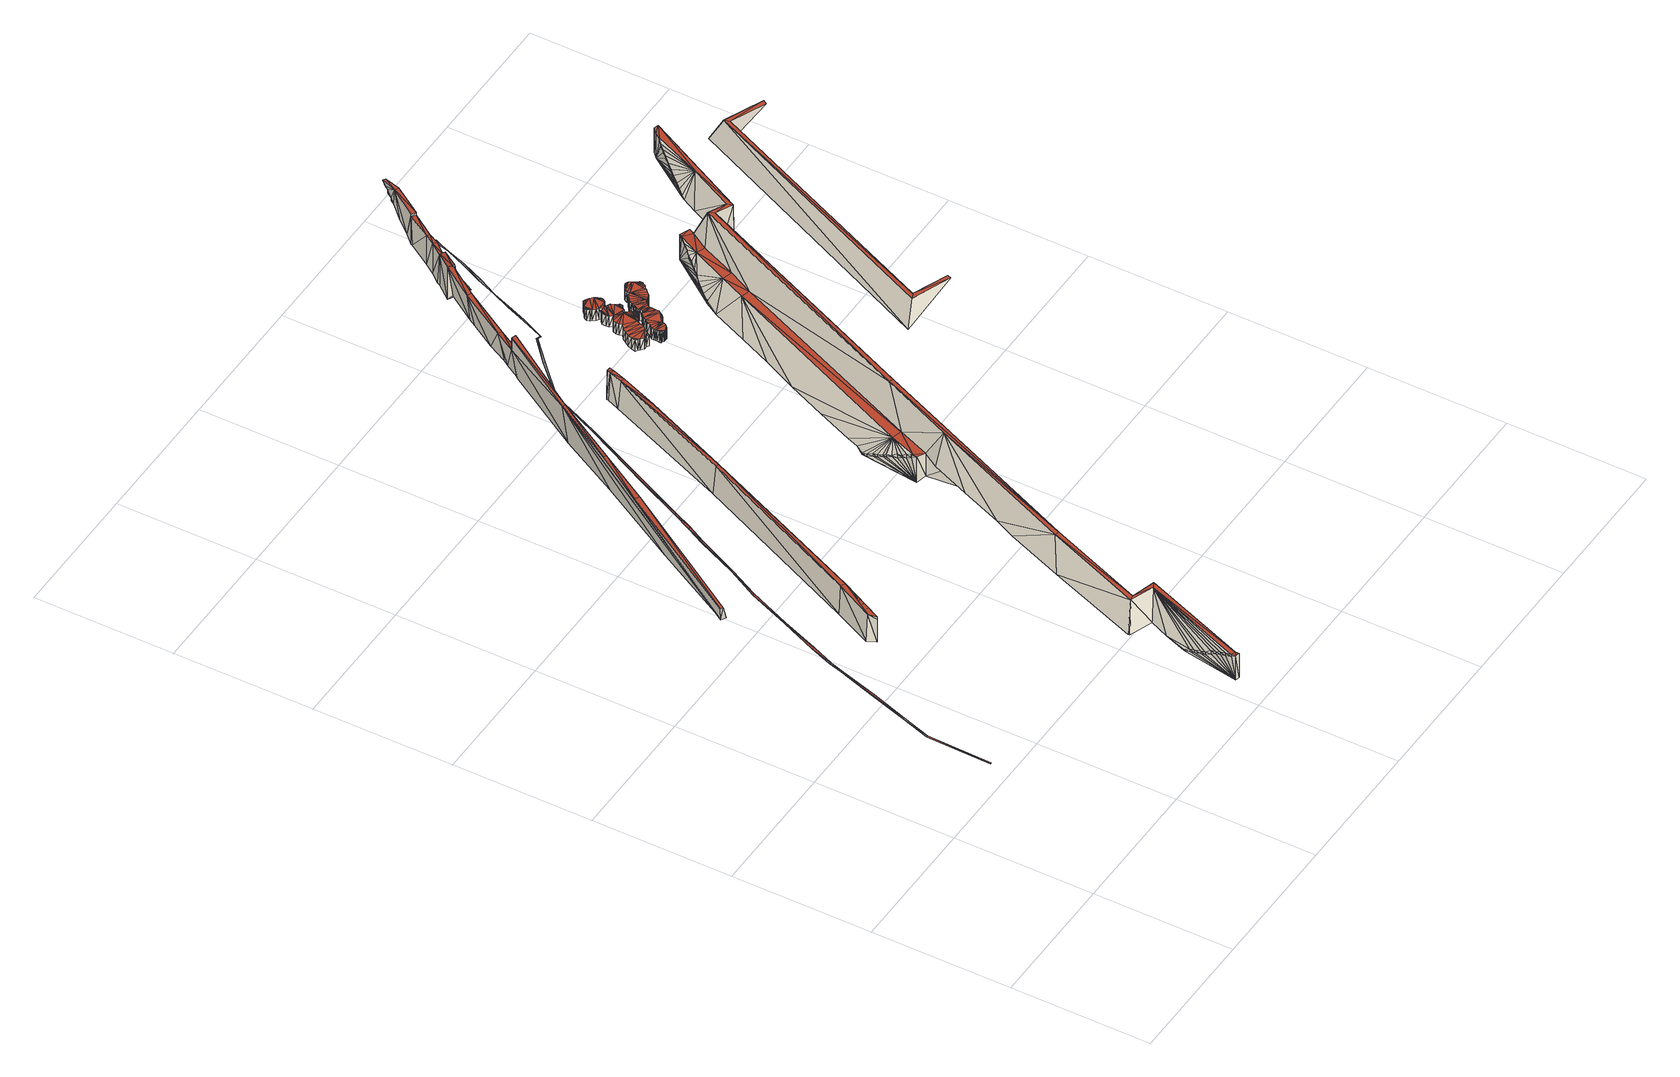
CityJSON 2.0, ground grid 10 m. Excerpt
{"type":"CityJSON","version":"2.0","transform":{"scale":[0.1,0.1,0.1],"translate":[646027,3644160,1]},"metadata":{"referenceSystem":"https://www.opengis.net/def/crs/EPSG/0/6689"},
"CityObjects":{
"otherconstruction1":{"type":"OtherConstruction","attributes":{"class":"08","function":"0801"},"geometry":[{"type":"MultiSurface","lod":"3","boundaries":[[[0,1,2]],[[1,0,3]],[[0,2,4]],[[0,4,5]],[[5,4,6]],[[5,6,7]],[[7,6,8]],[[7,8,9]],[[9,8,10]],[[9,10,11]],[[11,10,12]],[[11,12,13]],[[13,12,14]],[[13,14,15]],[[16,17,18]],[[17,16,19]],[[18,17,20]],[[20,17,21]],[[20,21,22]],[[20,22,23]],[[23,22,24]],[[23,24,25]],[[25,24,26]],[[25,26,27]],[[27,26,28]],[[27,28,29]],[[29,28,15]],[[29,15,14]],[[16,30,19]],[[30,31,19]],[[32,33,34]],[[34,35,32]],[[36,37,38]],[[37,39,38]],[[37,40,39]],[[41,39,40]],[[32,42,33]],[[35,43,44]],[[43,45,44]],[[43,46,45]],[[42,41,33]],[[47,36,48]],[[48,49,47]],[[49,50,47]],[[51,52,1]],[[1,3,51]],[[51,49,52]],[[51,50,49]],[[53,4,0]],[[6,4,53]],[[7,6,53]],[[54,6,7]],[[9,54,7]],[[10,54,9]],[[55,10,9]],[[12,10,55]],[[13,12,55]],[[56,12,13]],[[15,56,13]],[[29,56,15]],[[57,29,28]],[[26,57,28]],[[25,57,26]],[[58,20,22]],[[18,20,58]],[[17,18,58]],[[31,16,19]],[[31,30,16]],[[21,17,58]],[[22,21,58]],[[11,13,55]],[[55,9,11]],[[5,7,53]],[[53,0,5]],[[8,6,54]],[[8,54,10]],[[14,12,56]],[[14,56,29]],[[27,29,57]],[[27,57,25]]],"semantics":{"surfaces":[{"type":"GroundSurface"},{"type":"RoofSurface"},{"type":"WallSurface"}],"values":[0,0,0,0,0,0,0,0,0,0,0,0,0,0,0,0,0,0,0,0,0,0,0,0,0,0,0,0,0,0,0,0,0,0,0,0,0,0,0,0,0,0,0,0,0,0,0,0,1,1,1,1,1,1,1,1,1,1,1,1,1,1,1,1,1,1,1,1,2,2,2,2,2,2,2,2,2,2,2,2]}}]},
"otherconstruction2":{"type":"OtherConstruction","attributes":{"class":"08","function":"0801"},"geometry":[{"type":"MultiSurface","lod":"3","boundaries":[[[59,60,61]],[[62,60,59]],[[63,61,60]],[[63,64,61]],[[63,65,64]],[[66,65,63]],[[67,66,63]],[[68,67,63]],[[69,68,63]],[[70,69,63]],[[70,71,69]],[[72,71,70]],[[73,71,72]],[[72,74,73]],[[72,75,74]],[[75,72,76]],[[77,76,72]],[[78,79,80]],[[80,79,81]],[[80,81,82]],[[83,78,84]],[[83,84,85]],[[83,85,86]],[[86,85,87]],[[86,87,88]],[[82,81,89]],[[79,78,90]],[[90,78,83]],[[59,91,87]],[[59,87,62]],[[91,88,87]],[[72,80,77]],[[82,77,80]],[[78,80,70]],[[72,70,80]],[[84,78,63]],[[70,63,78]],[[63,60,84]],[[85,84,60]],[[60,62,85]],[[87,85,62]],[[59,92,93]],[[92,59,61]],[[59,94,95]],[[94,59,96]],[[59,93,97]],[[93,92,98]],[[96,59,97]],[[96,97,99]],[[94,96,100]],[[59,101,91]],[[101,59,102]],[[59,95,103]],[[59,103,102]],[[102,103,104]],[[91,101,105]],[[101,102,106]],[[103,95,107]],[[95,94,108]],[[97,93,109]],[[86,98,61]],[[109,98,86]],[[99,109,86]],[[100,99,86]],[[108,100,86]],[[107,108,86]],[[104,107,86]],[[106,104,86]],[[105,106,86]],[[88,105,86]],[[83,68,69]],[[83,67,68]],[[83,66,67]],[[83,86,66]],[[86,65,66]],[[86,64,65]],[[86,61,64]],[[90,73,110]],[[111,90,110]],[[112,90,111]],[[113,90,112]],[[114,90,113]],[[115,90,114]],[[116,90,115]],[[79,90,116]],[[79,116,117]],[[118,79,117]],[[119,79,118]],[[81,79,119]],[[90,69,71]],[[71,73,90]],[[90,83,69]],[[91,105,88]],[[101,106,105]],[[102,104,106]],[[103,107,104]],[[95,108,107]],[[94,100,108]],[[96,99,100]],[[97,109,99]],[[93,98,109]],[[92,61,98]],[[120,111,110]],[[121,112,111]],[[122,113,112]],[[123,114,113]],[[124,115,114]],[[125,116,115]],[[126,117,116]],[[127,118,117]],[[128,119,118]],[[129,81,119]],[[74,110,73]],[[89,129,76]],[[129,89,81]],[[76,129,128]],[[76,128,75]],[[128,129,119]],[[75,128,127]],[[75,120,74]],[[120,75,121]],[[75,127,126]],[[127,128,118]],[[75,123,122]],[[123,75,124]],[[126,127,117]],[[75,126,125]],[[124,75,125]],[[125,126,116]],[[124,125,115]],[[123,124,114]],[[75,122,121]],[[122,123,113]],[[121,122,112]],[[120,121,111]],[[74,120,110]],[[76,82,89]],[[76,77,82]]],"semantics":{"surfaces":[{"type":"GroundSurface"},{"type":"RoofSurface"},{"type":"WallSurface"}],"values":[0,0,0,0,0,0,0,0,0,0,0,0,0,0,0,0,0,1,1,1,1,1,1,1,1,1,1,1,2,2,2,2,2,2,2,2,2,2,2,2,2,2,2,2,2,2,2,2,2,2,2,2,2,2,2,2,2,2,2,2,2,2,2,2,2,2,2,2,2,2,2,2,2,2,2,2,2,2,2,2,2,2,2,2,2,2,2,2,2,2,2,2,2,2,2,2,2,2,2,2,2,2,2,2,2,2,2,2,2,2,2,2,2,2,2,2,2,2,2,2,2,2,2,2,2,2,2,2,2,2,2,2,2,2,2,2,2,2]}}]},
"otherconstruction3":{"type":"OtherConstruction","attributes":{"class":"08","function":"0801"},"geometry":[{"type":"MultiSurface","lod":"3","boundaries":[[[130,131,132]],[[133,132,131]],[[134,135,136]],[[134,136,137]],[[137,136,138]],[[138,136,139]],[[138,139,140]],[[140,139,141]],[[142,139,143]],[[139,142,141]],[[143,139,144]],[[145,146,147]],[[147,135,148]],[[148,135,149]],[[149,135,134]],[[135,147,150]],[[146,150,147]],[[151,145,152]],[[145,151,146]],[[153,154,155]],[[156,154,153]],[[157,158,159]],[[159,160,157]],[[157,161,158]],[[157,162,161]],[[162,163,161]],[[164,165,166]],[[166,163,164]],[[165,167,166]],[[165,168,167]],[[165,169,168]],[[165,170,169]],[[170,171,169]],[[171,172,169]],[[171,173,172]],[[174,175,176]],[[177,176,175]],[[178,174,173]],[[176,173,174]],[[178,173,171]],[[162,164,163]],[[179,160,159]],[[180,181,182]],[[182,183,180]],[[182,184,183]],[[185,186,187]],[[186,185,188]],[[186,188,189]],[[187,186,190]],[[189,188,191]],[[189,191,192]],[[192,191,193]],[[192,193,194]],[[181,195,196]],[[196,182,181]],[[195,197,196]],[[195,198,197]],[[198,199,200]],[[200,197,198]],[[199,201,200]],[[202,203,204]],[[204,205,202]],[[203,202,206]],[[206,207,203]],[[206,208,207]],[[206,209,208]],[[210,211,212]],[[212,213,210]],[[212,214,215]],[[215,213,212]],[[160,179,142]],[[142,143,160]],[[179,181,142]],[[187,199,185]],[[168,169,199]],[[176,185,173]],[[172,185,169]],[[177,185,176]],[[172,173,185]],[[185,199,169]],[[185,177,188]],[[191,188,177]],[[191,177,193]],[[167,199,166]],[[198,166,199]],[[168,199,167]],[[163,166,198]],[[198,195,161]],[[158,161,195]],[[163,198,161]],[[159,158,195]],[[195,181,159]],[[179,159,181]],[[205,215,214]],[[215,205,204]],[[141,209,140]],[[140,209,138]],[[206,138,209]],[[142,181,209]],[[209,141,142]],[[181,180,209]],[[186,189,171]],[[171,170,186]],[[194,177,175]],[[177,194,193]],[[212,211,153]],[[132,133,152]],[[151,152,133]],[[216,210,213]],[[146,133,216]],[[216,133,154]],[[216,154,210]],[[210,154,156]],[[133,146,151]],[[154,133,131]],[[183,208,180]],[[208,209,180]],[[217,208,183]],[[217,218,208]],[[217,219,218]],[[220,219,217]],[[220,139,219]],[[139,220,144]],[[186,170,221]],[[221,201,186]],[[190,186,201]],[[165,221,170]],[[201,187,190]],[[187,201,199]],[[218,207,208]],[[219,207,218]],[[219,222,207]],[[207,222,203]],[[222,204,203]],[[222,223,204]],[[222,135,223]],[[135,222,136]],[[219,136,222]],[[136,219,139]],[[204,223,216]],[[135,150,223]],[[216,223,150]],[[146,216,150]],[[213,204,216]],[[215,204,213]],[[137,138,206]],[[206,202,137]],[[202,205,134]],[[134,137,202]],[[205,149,134]],[[148,149,205]],[[148,205,214]],[[212,148,214]],[[148,212,147]],[[145,147,212]],[[212,132,145]],[[212,155,132]],[[212,153,155]],[[130,132,155]],[[152,145,132]],[[144,224,143]],[[224,144,220]],[[201,221,200]],[[225,200,221]],[[197,200,225]],[[226,197,225]],[[196,197,226]],[[226,182,196]],[[164,221,165]],[[164,225,221]],[[164,162,225]],[[225,162,157]],[[157,226,225]],[[226,157,160]],[[174,194,175]],[[178,194,174]],[[178,192,194]],[[171,192,178]],[[192,171,189]],[[211,210,153]],[[156,153,210]],[[224,220,227]],[[227,220,217]],[[227,217,184]],[[184,217,183]],[[226,184,182]],[[226,227,184]],[[227,226,224]],[[224,226,160]],[[224,160,143]],[[155,154,130]],[[131,130,154]]],"semantics":{"surfaces":[{"type":"GroundSurface"},{"type":"RoofSurface"},{"type":"WallSurface"}],"values":[0,0,0,0,0,0,0,0,0,0,0,0,0,0,0,0,0,0,0,0,0,0,0,0,0,0,0,0,0,0,0,0,0,0,0,0,0,0,0,0,0,0,1,1,1,1,1,1,1,1,1,1,1,1,1,1,1,1,1,1,1,1,1,1,1,1,1,1,1,1,2,2,2,2,2,2,2,2,2,2,2,2,2,2,2,2,2,2,2,2,2,2,2,2,2,2,2,2,2,2,2,2,2,2,2,2,2,2,2,2,2,2,2,2,2,2,2,2,2,2,2,2,2,2,2,2,2,2,2,2,2,2,2,2,2,2,2,2,2,2,2,2,2,2,2,2,2,2,2,2,2,2,2,2,2,2,2,2,2,2,2,2,2,2,2,2,2,2,2,2,2,2,2,2,2,2,2,2,2,2,2,2,2,2,2,2,2,2,2,2,2,2]}}]},
"otherconstruction4":{"type":"OtherConstruction","attributes":{"class":"08","function":"0801"},"geometry":[{"type":"MultiSurface","lod":"3","boundaries":[[[228,229,230]],[[229,228,231]],[[228,230,232]],[[232,230,233]],[[232,233,234]],[[232,234,235]],[[235,234,236]],[[237,238,239]],[[239,240,237]],[[238,241,242]],[[242,239,238]],[[243,240,239]],[[239,244,243]],[[244,245,243]],[[244,246,245]],[[247,248,244]],[[244,249,247]],[[250,246,244]],[[244,248,250]],[[242,251,239]],[[251,252,239]],[[251,253,252]],[[249,254,247]],[[244,255,249]],[[241,256,242]],[[257,258,259]],[[258,257,260]],[[257,259,261]],[[259,262,261]],[[262,259,263]],[[262,264,265]],[[264,262,263]],[[265,264,266]],[[265,266,267]],[[265,268,269]],[[268,265,267]],[[269,268,270]],[[269,270,271]],[[269,271,272]],[[271,273,272]],[[273,271,274]],[[273,274,275]],[[273,275,276]],[[277,278,279]],[[279,280,277]],[[277,281,278]],[[282,280,283]],[[282,277,280]],[[284,285,286]],[[286,287,284]],[[285,288,286]],[[285,289,288]],[[285,290,289]],[[290,291,289]],[[291,292,289]],[[293,294,295]],[[287,295,294]],[[287,286,295]],[[295,296,293]],[[296,297,293]],[[297,298,293]],[[297,283,298]],[[297,282,283]],[[276,299,300]],[[300,301,276]],[[299,302,300]],[[303,304,305]],[[305,306,303]],[[303,307,304]],[[307,308,304]],[[307,309,308]],[[310,311,309]],[[309,307,310]],[[310,312,311]],[[312,299,311]],[[312,302,299]],[[249,301,254]],[[301,249,276]],[[238,313,241]],[[313,238,314]],[[241,313,315]],[[241,315,316]],[[241,316,317]],[[241,317,318]],[[241,318,319]],[[319,318,320]],[[241,319,321]],[[241,321,322]],[[322,321,323]],[[241,322,324]],[[241,324,325]],[[241,325,306]],[[315,313,326]],[[316,315,327]],[[317,316,328]],[[318,317,329]],[[321,319,330]],[[324,322,331]],[[325,324,332]],[[306,325,303]],[[236,277,235]],[[277,236,281]],[[304,251,242]],[[251,304,231]],[[228,251,231]],[[251,228,253]],[[280,333,334]],[[335,334,333]],[[336,333,280]],[[337,333,336]],[[338,336,280]],[[339,336,338]],[[340,338,280]],[[341,338,340]],[[342,340,280]],[[343,340,342]],[[344,342,280]],[[345,342,344]],[[346,344,280]],[[347,344,346]],[[348,346,280]],[[349,346,348]],[[279,348,280]],[[350,348,279]],[[280,334,230]],[[233,230,334]],[[228,252,253]],[[252,228,282]],[[282,228,232]],[[282,232,277]],[[277,232,235]],[[291,260,292]],[[260,291,258]],[[305,242,256]],[[242,305,304]],[[300,351,301]],[[300,352,351]],[[353,302,354]],[[354,355,353]],[[353,356,302]],[[353,357,356]],[[356,358,302]],[[356,359,358]],[[358,360,302]],[[358,361,360]],[[360,362,302]],[[360,363,362]],[[362,364,302]],[[362,365,364]],[[364,366,302]],[[364,367,366]],[[366,368,302]],[[366,369,368]],[[368,370,302]],[[368,371,370]],[[370,300,302]],[[370,352,300]],[[248,354,302]],[[248,247,354]],[[297,239,282]],[[252,282,239]],[[268,284,287]],[[284,268,267]],[[268,287,270]],[[270,287,271]],[[271,287,294]],[[271,294,274]],[[274,294,275]],[[294,276,275]],[[234,350,278]],[[350,234,349]],[[349,234,347]],[[234,343,345]],[[343,234,341]],[[335,233,334]],[[233,335,234]],[[234,335,337]],[[337,335,333]],[[341,234,339]],[[339,234,337]],[[339,337,336]],[[341,339,338]],[[343,341,340]],[[234,345,347]],[[345,343,342]],[[347,345,344]],[[349,347,346]],[[350,349,348]],[[278,350,279]],[[236,278,281]],[[278,236,234]],[[231,298,283]],[[298,231,304]],[[305,241,306]],[[241,305,256]],[[286,262,265]],[[262,286,288]],[[355,247,254]],[[247,355,354]],[[355,254,357]],[[355,357,353]],[[357,254,359]],[[357,359,356]],[[359,254,361]],[[361,254,363]],[[361,363,360]],[[363,254,365]],[[363,365,362]],[[365,254,367]],[[367,254,369]],[[367,369,366]],[[369,254,371]],[[369,371,368]],[[371,254,352]],[[371,352,370]],[[352,254,301]],[[352,301,351]],[[359,361,358]],[[365,367,364]],[[372,285,373]],[[372,373,374]],[[373,285,375]],[[373,375,376]],[[375,285,377]],[[375,377,378]],[[377,285,379]],[[377,379,380]],[[379,285,381]],[[379,381,382]],[[381,285,383]],[[381,383,384]],[[383,285,385]],[[383,385,386]],[[385,285,263]],[[385,387,388]],[[387,385,263]],[[387,263,259]],[[263,285,264]],[[372,290,285]],[[290,372,389]],[[284,267,266]],[[266,264,284]],[[285,284,264]],[[269,286,265]],[[286,269,295]],[[272,295,269]],[[272,296,295]],[[296,272,273]],[[390,296,273]],[[255,390,273]],[[390,255,244]],[[244,239,390]],[[296,390,239]],[[297,296,239]],[[314,310,326]],[[326,313,314]],[[310,327,326]],[[327,315,326]],[[310,328,327]],[[328,316,327]],[[310,329,328]],[[329,317,328]],[[310,307,329]],[[329,307,320]],[[320,318,329]],[[320,307,330]],[[330,319,320]],[[307,323,330]],[[323,321,330]],[[307,331,323]],[[331,322,323]],[[307,332,331]],[[332,324,331]],[[307,303,332]],[[303,325,332]],[[302,246,250]],[[250,248,302]],[[302,245,246]],[[302,312,245]],[[312,243,245]],[[312,240,243]],[[312,237,240]],[[312,310,237]],[[310,314,237]],[[314,238,237]],[[308,298,304]],[[311,298,309]],[[308,309,298]],[[311,293,298]],[[299,293,311]],[[293,299,294]],[[294,299,276]],[[260,289,292]],[[289,260,257]],[[261,289,257]],[[261,288,289]],[[288,261,262]],[[249,273,276]],[[273,249,255]],[[231,283,229]],[[283,280,229]],[[229,280,230]],[[259,388,387]],[[388,259,258]],[[388,258,386]],[[388,386,385]],[[386,258,384]],[[384,258,382]],[[382,258,380]],[[380,258,378]],[[378,258,376]],[[376,258,374]],[[376,374,373]],[[374,258,389]],[[291,389,258]],[[389,291,290]],[[386,384,383]],[[384,382,381]],[[382,380,379]],[[380,378,377]],[[378,376,375]],[[374,389,372]]],"semantics":{"surfaces":[{"type":"GroundSurface"},{"type":"RoofSurface"},{"type":"WallSurface"}],"values":[0,0,0,0,0,0,0,0,0,0,0,0,0,0,0,0,0,0,0,0,0,0,0,0,0,0,0,0,0,0,0,0,0,0,0,0,0,0,0,0,0,0,0,1,1,1,1,1,1,1,1,1,1,1,1,1,1,1,1,1,1,1,1,1,1,1,1,1,1,1,1,1,1,1,1,1,2,2,2,2,2,2,2,2,2,2,2,2,2,2,2,2,2,2,2,2,2,2,2,2,2,2,2,2,2,2,2,2,2,2,2,2,2,2,2,2,2,2,2,2,2,2,2,2,2,2,2,2,2,2,2,2,2,2,2,2,2,2,2,2,2,2,2,2,2,2,2,2,2,2,2,2,2,2,2,2,2,2,2,2,2,2,2,2,2,2,2,2,2,2,2,2,2,2,2,2,2,2,2,2,2,2,2,2,2,2,2,2,2,2,2,2,2,2,2,2,2,2,2,2,2,2,2,2,2,2,2,2,2,2,2,2,2,2,2,2,2,2,2,2,2,2,2,2,2,2,2,2,2,2,2,2,2,2,2,2,2,2,2,2,2,2,2,2,2,2,2,2,2,2,2,2,2,2,2,2,2,2,2,2,2,2,2,2,2,2,2,2,2,2,2,2,2,2,2,2,2,2,2,2,2,2,2,2,2,2,2,2,2,2,2,2,2,2,2,2,2,2,2,2,2,2,2,2,2,2,2,2,2,2,2,2,2,2,2,2,2,2,2,2,2,2]}}]},
"otherconstruction5":{"type":"OtherConstruction","attributes":{"class":"08","function":"0801"},"geometry":[{"type":"MultiSurface","lod":"3","boundaries":[[[391,392,393]],[[392,391,394]],[[393,392,395]],[[393,395,396]],[[396,395,397]],[[396,398,399]],[[398,396,397]],[[399,398,400]],[[397,395,401]],[[397,401,402]],[[402,401,403]],[[402,403,404]],[[403,405,404]],[[405,403,406]],[[402,404,407]],[[402,407,408]],[[408,407,409]],[[408,409,410]],[[410,409,411]],[[410,411,412]],[[412,411,413]],[[413,411,414]],[[414,411,415]],[[415,411,416]],[[416,411,417]],[[416,417,418]],[[416,418,419]],[[416,419,420]],[[420,419,421]],[[422,423,421]],[[423,422,424]],[[422,421,419]],[[416,425,426]],[[425,416,427]],[[426,425,428]],[[427,416,420]],[[428,425,429]],[[429,425,430]],[[430,425,431]],[[431,425,432]],[[432,425,433]],[[432,433,434]],[[432,434,435]],[[432,435,436]],[[432,436,437]],[[431,432,438]],[[432,437,439]],[[438,432,440]],[[432,439,441]],[[438,440,442]],[[441,439,443]],[[442,440,444]],[[443,439,445]],[[442,444,446]],[[446,444,447]],[[446,447,448]],[[448,447,449]],[[448,450,451]],[[450,448,449]],[[449,447,452]],[[452,447,453]],[[452,453,454]],[[454,453,455]],[[456,457,458]],[[457,456,459]],[[456,458,460]],[[460,458,461]],[[461,458,462]],[[460,461,463]],[[460,463,464]],[[461,462,465]],[[464,463,466]],[[467,466,468]],[[466,467,464]],[[469,470,471]],[[470,469,468]],[[467,468,469]],[[472,473,474]],[[473,472,475]],[[474,473,476]],[[474,476,477]],[[478,479,480]],[[479,478,477]],[[477,478,474]],[[480,479,481]],[[477,476,467]],[[467,476,482]],[[467,482,464]],[[483,484,485]],[[484,483,486]],[[486,487,488]],[[487,486,489]],[[484,486,488]],[[483,485,490]],[[490,491,492]],[[491,490,485]],[[493,494,495]],[[494,493,496]],[[465,462,497]],[[496,493,492]],[[497,462,498]],[[496,492,491]],[[462,499,500]],[[499,462,494]],[[498,462,500]],[[498,500,501]],[[498,501,502]],[[502,503,504]],[[503,502,501]],[[505,506,507]],[[506,505,508]],[[507,506,484]],[[509,496,510]],[[496,509,494]],[[507,484,488]],[[510,496,511]],[[511,496,512]],[[512,496,513]],[[512,513,514]],[[514,513,515]],[[515,513,516]],[[515,516,517]],[[518,494,519]],[[494,518,495]],[[519,494,520]],[[520,494,462]],[[496,440,432]],[[440,496,491]],[[440,485,444]],[[485,440,491]],[[485,447,444]],[[447,485,484]],[[484,453,447]],[[453,484,506]],[[506,455,453]],[[455,506,508]],[[508,454,455]],[[454,508,505]],[[505,452,454]],[[452,505,507]],[[507,449,452]],[[449,507,488]],[[488,450,449]],[[450,488,487]],[[489,450,487]],[[450,489,451]],[[489,448,451]],[[448,489,486]],[[486,446,448]],[[446,486,483]],[[483,442,446]],[[442,483,490]],[[490,438,442]],[[438,490,492]],[[492,431,438]],[[431,492,493]],[[493,430,431]],[[430,493,495]],[[495,429,430]],[[429,495,518]],[[518,428,429]],[[428,518,519]],[[519,426,428]],[[426,519,520]],[[520,416,426]],[[416,520,462]],[[462,415,416]],[[415,462,458]],[[458,414,415]],[[414,458,457]],[[457,413,414]],[[413,457,459]],[[413,456,412]],[[456,413,459]],[[456,410,412]],[[410,456,460]],[[464,410,460]],[[410,464,408]],[[408,482,402]],[[482,408,464]],[[482,397,402]],[[397,482,476]],[[476,398,397]],[[398,476,473]],[[473,400,398]],[[400,473,475]],[[475,399,400]],[[399,475,472]],[[399,474,396]],[[474,399,472]],[[474,393,396]],[[393,474,478]],[[478,391,393]],[[391,478,480]],[[480,394,391]],[[394,480,481]],[[481,392,394]],[[392,481,479]],[[479,395,392]],[[395,479,477]],[[477,401,395]],[[401,477,467]],[[401,469,403]],[[469,401,467]],[[469,406,403]],[[406,469,471]],[[471,405,406]],[[405,471,470]],[[470,404,405]],[[404,470,468]],[[466,404,468]],[[404,466,407]],[[466,409,407]],[[409,466,463]],[[463,411,409]],[[411,463,461]],[[461,417,411]],[[417,461,465]],[[465,418,417]],[[418,465,497]],[[418,498,419]],[[498,418,497]],[[498,422,419]],[[422,498,502]],[[422,504,424]],[[504,422,502]],[[504,423,424]],[[423,504,503]],[[423,501,421]],[[501,423,503]],[[501,420,421]],[[420,501,500]],[[420,499,427]],[[499,420,500]],[[499,425,427]],[[425,499,494]],[[494,433,425]],[[433,494,509]],[[509,434,433]],[[434,509,510]],[[510,435,434]],[[435,510,511]],[[511,436,435]],[[436,511,512]],[[512,437,436]],[[437,512,514]],[[514,439,437]],[[439,514,515]],[[439,517,445]],[[517,439,515]],[[517,443,445]],[[443,517,516]],[[516,441,443]],[[441,516,513]],[[441,496,432]],[[496,441,513]]],"semantics":{"surfaces":[{"type":"GroundSurface"},{"type":"RoofSurface"},{"type":"WallSurface"}],"values":[0,0,0,0,0,0,0,0,0,0,0,0,0,0,0,0,0,0,0,0,0,0,0,0,0,0,0,0,0,0,0,0,0,0,0,0,0,0,0,0,0,0,0,0,0,0,0,0,0,0,0,0,0,0,0,0,0,0,0,0,0,0,0,1,1,1,1,1,1,1,1,1,1,1,1,1,1,1,1,1,1,1,1,1,1,1,1,1,1,1,1,1,1,1,1,1,1,1,1,1,1,1,1,1,1,1,1,1,1,1,1,1,1,1,1,1,1,1,1,1,1,1,1,1,1,1,2,2,2,2,2,2,2,2,2,2,2,2,2,2,2,2,2,2,2,2,2,2,2,2,2,2,2,2,2,2,2,2,2,2,2,2,2,2,2,2,2,2,2,2,2,2,2,2,2,2,2,2,2,2,2,2,2,2,2,2,2,2,2,2,2,2,2,2,2,2,2,2,2,2,2,2,2,2,2,2,2,2,2,2,2,2,2,2,2,2,2,2,2,2,2,2,2,2,2,2,2,2,2,2,2,2,2,2,2,2,2,2,2,2,2,2,2,2,2,2,2,2,2,2,2,2,2,2,2,2]}}]},
"otherconstruction6":{"type":"OtherConstruction","attributes":{"class":"08","function":"0801"},"geometry":[{"type":"MultiSurface","lod":"3","boundaries":[[[521,522,523]],[[522,521,524]],[[521,525,526]],[[525,521,527]],[[528,529,530]],[[529,528,531]],[[529,531,532]],[[533,534,535]],[[534,533,536]],[[535,534,537]],[[534,536,538]],[[535,537,539]],[[540,541,542]],[[541,540,543]],[[542,544,545]],[[544,542,546]],[[540,542,547]],[[546,548,544]],[[548,546,549]],[[542,545,550]],[[547,542,551]],[[542,550,551]],[[552,549,546]],[[549,552,553]],[[554,555,556]],[[555,554,557]],[[556,558,559]],[[558,556,560]],[[556,555,560]],[[558,560,561]],[[561,560,562]],[[561,562,563]],[[564,540,565]],[[540,564,566]],[[564,565,532]],[[540,566,543]],[[532,565,567]],[[542,537,546]],[[537,542,539]],[[553,552,568]],[[532,567,569]],[[532,569,529]],[[569,567,570]],[[569,570,571]],[[571,570,572]],[[571,572,573]],[[573,572,574]],[[573,574,575]],[[575,574,522]],[[522,574,576]],[[522,576,577]],[[526,578,579]],[[578,526,525]],[[580,578,581]],[[578,580,579]],[[581,578,554]],[[554,578,557]],[[559,558,582]],[[559,582,583]],[[522,577,523]],[[583,584,585]],[[584,583,582]],[[527,521,523]],[[578,525,586]],[[578,586,587]],[[587,586,588]],[[587,588,589]],[[568,552,590]],[[591,592,593]],[[592,591,594]],[[591,593,595]],[[591,595,596]],[[596,595,597]],[[596,597,598]],[[596,598,599]],[[599,598,600]],[[601,602,598]],[[602,601,603]],[[600,598,604]],[[599,605,606]],[[605,599,600]],[[604,598,607]],[[608,609,610]],[[609,608,611]],[[607,598,612]],[[599,606,608]],[[608,606,611]],[[612,598,613]],[[613,598,602]],[[614,615,616]],[[615,614,602]],[[614,616,617]],[[617,616,618]],[[615,602,619]],[[618,616,620]],[[618,620,621]],[[602,603,619]],[[618,621,622]],[[618,622,623]],[[617,618,624]],[[624,618,625]],[[624,625,626]],[[626,625,627]],[[626,627,628]],[[628,627,629]],[[628,629,630]],[[628,630,631]],[[631,630,632]],[[632,630,633]],[[630,634,633]],[[634,630,635]],[[633,634,636]],[[636,634,637]],[[637,634,638]],[[637,638,639]],[[639,638,640]],[[639,640,641]],[[639,641,642]],[[637,639,643]],[[639,642,644]],[[637,643,645]],[[639,644,646]],[[645,643,647]],[[647,643,648]],[[649,644,650]],[[644,649,646]],[[649,650,651]],[[651,650,652]],[[652,650,653]],[[654,655,656]],[[655,654,657]],[[654,656,653]],[[653,656,652]],[[651,652,658]],[[659,658,660]],[[658,659,651]],[[585,655,657]],[[563,658,561]],[[658,563,660]],[[658,558,561]],[[558,658,652]],[[656,558,652]],[[558,656,582]],[[656,584,582]],[[584,656,655]],[[655,585,584]],[[657,583,585]],[[583,657,654]],[[654,559,583]],[[559,654,653]],[[653,556,559]],[[556,653,650]],[[650,554,556]],[[554,650,644]],[[644,581,554]],[[581,644,642]],[[642,580,581]],[[580,642,641]],[[641,579,580]],[[579,641,640]],[[640,526,579]],[[526,640,638]],[[638,521,526]],[[521,638,634]],[[635,521,634]],[[521,635,524]],[[635,522,524]],[[522,635,630]],[[522,629,575]],[[629,522,630]],[[629,573,575]],[[573,629,627]],[[573,625,571]],[[625,573,627]],[[625,569,571]],[[569,625,618]],[[618,529,569]],[[529,618,623]],[[623,530,529]],[[530,623,622]],[[622,528,530]],[[528,622,621]],[[620,528,621]],[[528,620,531]],[[620,532,531]],[[532,620,616]],[[532,615,564]],[[615,532,616]],[[615,566,564]],[[566,615,619]],[[619,543,566]],[[543,619,603]],[[603,541,543]],[[541,603,601]],[[601,542,541]],[[542,601,598]],[[598,539,542]],[[539,598,597]],[[597,535,539]],[[535,597,595]],[[595,533,535]],[[533,595,593]],[[593,536,533]],[[536,593,592]],[[592,538,536]],[[538,592,594]],[[594,534,538]],[[534,594,591]],[[591,537,534]],[[537,591,596]],[[537,599,546]],[[599,537,596]],[[608,546,599]],[[546,608,552]],[[608,590,552]],[[590,608,610]],[[609,590,610]],[[590,609,568]],[[609,553,568]],[[553,609,611]],[[611,549,553]],[[549,611,606]],[[549,605,548]],[[605,549,606]],[[600,548,605]],[[548,600,544]],[[600,545,544]],[[545,600,604]],[[607,545,604]],[[545,607,550]],[[607,551,550]],[[551,607,612]],[[612,547,551]],[[547,612,613]],[[613,540,547]],[[540,613,602]],[[602,565,540]],[[565,602,614]],[[614,567,565]],[[567,614,617]],[[617,570,567]],[[570,617,624]],[[624,572,570]],[[572,624,626]],[[626,574,572]],[[574,626,628]],[[628,576,574]],[[576,628,631]],[[632,576,631]],[[576,632,577]],[[632,523,577]],[[523,632,633]],[[523,636,527]],[[636,523,633]],[[636,525,527]],[[525,636,637]],[[637,586,525]],[[586,637,645]],[[586,647,588]],[[647,586,645]],[[647,589,588]],[[589,647,648]],[[589,643,587]],[[643,589,648]],[[643,578,587]],[[578,643,639]],[[639,557,578]],[[557,639,646]],[[646,555,557]],[[555,646,649]],[[555,651,560]],[[651,555,649]],[[651,562,560]],[[562,651,659]],[[659,563,562]],[[563,659,660]]],"semantics":{"surfaces":[{"type":"GroundSurface"},{"type":"RoofSurface"},{"type":"WallSurface"}],"values":[0,0,0,0,0,0,0,0,0,0,0,0,0,0,0,0,0,0,0,0,0,0,0,0,0,0,0,0,0,0,0,0,0,0,0,0,0,0,0,0,0,0,0,0,0,0,0,0,0,0,0,0,0,0,0,0,0,0,0,0,0,0,0,0,0,0,0,0,1,1,1,1,1,1,1,1,1,1,1,1,1,1,1,1,1,1,1,1,1,1,1,1,1,1,1,1,1,1,1,1,1,1,1,1,1,1,1,1,1,1,1,1,1,1,1,1,1,1,1,1,1,1,1,1,1,1,1,1,1,1,1,1,1,1,1,1,2,2,2,2,2,2,2,2,2,2,2,2,2,2,2,2,2,2,2,2,2,2,2,2,2,2,2,2,2,2,2,2,2,2,2,2,2,2,2,2,2,2,2,2,2,2,2,2,2,2,2,2,2,2,2,2,2,2,2,2,2,2,2,2,2,2,2,2,2,2,2,2,2,2,2,2,2,2,2,2,2,2,2,2,2,2,2,2,2,2,2,2,2,2,2,2,2,2,2,2,2,2,2,2,2,2,2,2,2,2,2,2,2,2,2,2,2,2,2,2,2,2,2,2,2,2,2,2,2,2,2,2,2,2,2,2,2,2,2,2]}}]},
"otherconstruction7":{"type":"OtherConstruction","attributes":{"class":"08","function":"0801"},"geometry":[{"type":"MultiSurface","lod":"3","boundaries":[[[661,662,663]],[[663,662,664]],[[665,661,666]],[[667,662,661]],[[661,665,667]],[[668,665,666]],[[665,668,669]],[[669,668,670]],[[670,668,671]],[[672,670,671]],[[672,671,673]],[[673,663,672]],[[663,664,672]],[[670,665,669]],[[672,664,662]],[[668,666,671]],[[670,667,665]],[[672,667,670]],[[667,672,662]],[[663,673,661]],[[673,671,661]],[[661,671,666]]],"semantics":{"surfaces":[{"type":"GroundSurface"},{"type":"RoofSurface"},{"type":"WallSurface"}],"values":[0,0,0,0,0,0,0,1,1,1,1,1,1,2,2,2,2,2,2,2,2,2]}}]}
},
"vertices":[
[171,460,44],[192,498,39],[172,460,44],[192,499,39],[142,406,50],[141,406,49],[124,372,53],[123,373,53],[116,358,54],[115,358,54],[108,344,56],[107,344,55],[92,313,58],[91,313,58],[79,290,59],[78,290,59],[7,123,75],[13,144,75],[14,144,75],[6,123,75],[25,172,73],[24,172,72],[36,202,69],[37,201,69],[40,213,68],[41,212,68],[48,230,66],[49,229,66],[62,258,63],[63,258,63],[5,76,76],[4,76,76],[267,609,39],[259,594,39],[266,609,39],[272,623,39],[235,536,39],[241,551,39],[242,551,39],[248,566,39],[247,566,39],[253,579,39],[260,593,39],[274,631,39],[275,630,39],[277,635,39],[276,636,39],[234,535,39],[234,534,39],[231,535,39],[231,536,39],[214,521,39],[215,520,39],[141,406,50],[116,358,55],[107,344,56],[79,290,60],[49,229,67],[24,172,73],
[120,226,17],[131,260,16],[144,257,17],[117,232,17],[186,383,16],[151,267,17],[158,284,17],[173,316,17],[186,347,17],[198,374,17],[211,402,17],[223,473,16],[222,430,17],[227,482,16],[225,435,17],[226,440,17],[231,480,16],[232,484,16],[227,483,16],[225,472,38],[228,471,38],[228,481,38],[231,480,38],[229,484,38],[190,381,38],[188,382,38],[133,260,38],[136,258,38],[119,232,38],[120,226,38],[232,484,38],[217,444,38],[120,226,36],[142,254,17],[139,251,20],[132,242,26],[130,239,28],[135,245,24],[137,248,22],[142,254,20],[137,248,24],[135,245,26],[122,230,34],[125,233,32],[127,236,30],[127,236,32],[122,230,36],[125,233,34],[130,239,30],[132,242,28],[139,251,22],[226,440,18],[226,444,20],[227,448,22],[227,452,24],[228,456,26],[228,460,28],[229,464,30],[229,468,32],[230,472,34],[231,476,36],[226,444,18],[227,448,20],[227,452,22],[228,456,24],[228,460,26],[229,464,28],[229,468,30],[230,472,32],[231,476,34],[231,480,36],
[283,673,56],[287,671,56],[280,669,56],[286,667,56],[262,643,43],[269,640,43],[261,624,42],[252,627,42],[248,620,41],[250,605,41],[242,613,41],[241,611,41],[232,600,41],[247,592,41],[253,603,41],[278,666,54],[284,663,54],[271,657,50],[266,649,46],[262,644,43],[278,653,50],[286,667,54],[280,669,54],[285,676,59],[287,671,59],[283,673,59],[288,674,59],[229,567,42],[219,573,42],[222,578,42],[242,594,43],[208,555,42],[217,549,42],[201,541,42],[206,532,42],[198,523,42],[198,537,42],[192,527,42],[191,526,42],[155,468,43],[163,463,43],[128,417,51],[124,420,51],[85,357,56],[51,299,63],[47,291,64],[49,300,63],[44,293,64],[87,356,56],[235,598,43],[241,611,67],[232,600,68],[235,599,68],[244,609,67],[237,598,67],[151,470,76],[153,469,76],[188,528,77],[123,424,77],[125,423,77],[191,527,77],[100,388,77],[103,386,77],[40,291,77],[42,290,77],[217,577,67],[234,597,68],[220,576,67],[198,544,66],[188,528,67],[200,542,66],[190,526,67],[252,627,66],[254,626,66],[265,642,66],[262,644,66],[248,620,66],[250,618,66],[243,610,66],[241,611,66],[282,674,68],[280,675,68],[276,664,68],[279,663,68],[262,644,68],[265,642,68],[280,663,64],[244,608,60],[243,609,60],[246,608,49],[247,607,49],[192,525,57],[256,626,60],[265,641,61],[241,595,48],[213,558,55],[235,598,57],[238,597,57],
[386,493,38],[382,512,38],[388,523,38],[375,497,38],[405,532,38],[389,525,38],[412,557,38],[419,560,38],[416,561,38],[327,464,17],[333,474,17],[368,489,17],[316,438,17],[359,509,17],[364,502,17],[306,415,17],[293,317,17],[294,390,17],[282,362,17],[264,322,16],[268,328,17],[265,277,18],[271,336,17],[375,497,18],[381,483,17],[386,493,17],[259,280,16],[267,255,18],[366,506,17],[185,8,39],[182,6,39],[189,47,39],[185,5,39],[201,47,39],[215,84,38],[195,63,39],[201,77,39],[198,89,37],[184,83,39],[184,84,39],[209,150,39],[225,158,37],[226,192,38],[233,207,38],[242,197,37],[266,255,36],[245,237,38],[257,265,38],[265,277,37],[419,560,58],[412,557,58],[410,554,58],[395,519,58],[416,561,58],[380,483,58],[379,487,58],[194,88,58],[211,82,58],[198,89,58],[222,159,58],[215,84,58],[185,8,59],[182,9,59],[182,6,59],[185,5,59],[290,318,58],[267,265,58],[225,158,58],[293,317,58],[368,489,58],[366,493,58],[274,300,37],[260,283,37],[259,280,37],[267,302,37],[358,507,38],[364,502,38],[366,506,38],[359,509,38],[351,492,37],[357,490,37],[346,464,37],[339,466,37],[337,446,37],[331,448,37],[336,478,19],[333,474,19],[338,481,21],[340,484,23],[343,487,25],[345,490,27],[348,494,28],[345,490,28],[350,497,31],[353,500,33],[350,497,33],[355,503,34],[358,507,36],[336,478,21],[338,481,23],[340,484,25],[343,487,27],[348,494,31],[353,500,34],[355,503,36],[391,528,42],[389,525,40],[391,528,40],[393,531,44],[393,531,42],[396,535,46],[396,535,44],[398,538,48],[398,538,46],[400,541,50],[400,541,48],[403,545,52],[403,545,50],[405,548,54],[405,548,52],[407,551,56],[407,551,54],[410,554,56],[259,284,37],[259,284,35],[263,318,19],[264,322,17],[263,318,17],[263,314,21],[263,314,19],[262,310,23],[262,310,21],[262,306,25],[262,306,23],[261,303,27],[261,303,25],[261,299,28],[261,299,27],[261,295,31],[261,295,28],[260,291,32],[260,291,31],[260,288,35],[260,288,32],[183,14,57],[184,18,55],[183,14,55],[185,22,53],[184,18,53],[186,26,51],[185,22,51],[186,30,48],[186,26,48],[187,34,46],[186,30,46],[188,39,44],[187,34,44],[189,43,42],[188,39,42],[189,47,40],[189,43,40],[182,9,57],[293,317,36],
[297,541,6],[300,541,6],[296,540,6],[298,542,6],[302,540,6],[294,539,6],[294,533,6],[293,534,6],[293,538,6],[292,536,6],[304,538,6],[295,531,6],[305,536,6],[305,531,6],[306,533,6],[306,534,6],[304,530,6],[297,530,6],[302,529,6],[299,528,6],[301,528,6],[296,528,6],[294,526,6],[294,523,6],[294,521,6],[296,519,6],[302,527,6],[304,526,6],[305,524,6],[304,516,6],[305,518,6],[306,522,6],[307,519,6],[307,521,6],[301,515,6],[294,518,6],[302,516,6],[292,517,6],[291,514,6],[291,512,6],[292,510,6],[299,504,6],[302,515,6],[303,514,6],[304,513,6],[305,512,6],[305,511,6],[289,508,6],[305,509,6],[298,501,6],[301,504,6],[287,505,6],[303,505,6],[297,498,6],[305,507,6],[285,502,6],[295,496,6],[284,499,6],[286,494,6],[285,495,6],[283,496,6],[288,492,6],[293,493,6],[290,492,6],[292,491,6],[296,528,15],[294,523,15],[294,521,15],[294,526,15],[299,528,15],[301,528,15],[296,519,15],[302,529,15],[297,530,15],[302,527,15],[304,530,15],[304,538,15],[305,531,15],[305,536,15],[306,533,15],[306,534,15],[293,538,15],[293,534,15],[294,539,15],[292,536,15],[294,533,15],[302,540,15],[296,540,15],[300,541,15],[297,541,15],[298,542,15],[295,531,15],[285,502,15],[295,496,15],[297,498,15],[284,499,15],[285,495,15],[286,494,15],[283,496,15],[287,505,15],[298,501,15],[289,508,15],[292,510,15],[301,515,15],[291,512,15],[299,504,15],[304,526,15],[305,524,15],[302,516,15],[304,516,15],[305,518,15],[306,522,15],[307,519,15],[307,521,15],[290,492,15],[293,493,15],[288,492,15],[292,491,15],[302,515,15],[303,514,15],[304,513,15],[305,512,15],[301,504,15],[305,511,15],[305,509,15],[303,505,15],[305,507,15],[291,514,15],[292,517,15],[294,518,15],
[304,502,6],[307,505,6],[314,499,6],[306,504,6],[313,496,6],[303,500,6],[314,497,6],[309,512,6],[309,510,6],[309,511,6],[310,513,6],[311,513,6],[321,526,6],[327,527,6],[320,525,6],[323,527,6],[328,525,6],[325,528,6],[319,523,6],[319,509,6],[317,521,6],[319,521,6],[314,519,6],[327,516,6],[327,514,6],[329,524,6],[321,509,6],[329,516,6],[330,517,6],[325,512,6],[323,510,6],[330,522,6],[330,518,6],[298,491,6],[306,489,6],[298,490,6],[306,490,6],[301,485,6],[298,489,6],[305,487,6],[302,485,6],[304,486,6],[303,485,6],[311,515,6],[317,508,6],[312,517,6],[316,507,6],[331,519,6],[309,509,6],[315,506,6],[309,508,6],[314,504,6],[309,506,6],[314,503,6],[308,505,6],[314,502,6],[314,500,6],[306,491,6],[301,498,6],[300,495,6],[298,493,6],[300,485,6],[298,487,6],[299,486,6],[298,486,6],[312,494,6],[308,491,6],[311,493,6],[310,492,6],[331,521,6],[327,527,15],[323,527,15],[321,526,15],[325,528,15],[320,525,15],[328,525,15],[319,523,15],[319,521,15],[329,524,15],[327,516,15],[317,521,15],[319,509,15],[314,519,15],[327,514,15],[329,516,15],[330,517,15],[325,512,15],[330,522,15],[331,519,15],[331,521,15],[330,518,15],[323,510,15],[321,509,15],[317,508,15],[311,515,15],[311,513,15],[316,507,15],[309,509,15],[312,517,15],[310,513,15],[309,512,15],[309,511,15],[309,510,15],[315,506,15],[309,508,15],[314,504,15],[309,506,15],[314,503,15],[308,505,15],[307,505,15],[314,502,15],[314,500,15],[314,499,15],[304,502,15],[306,504,15],[314,497,15],[313,496,15],[303,500,15],[306,491,15],[301,498,15],[300,495,15],[298,493,15],[308,491,15],[298,491,15],[312,494,15],[306,490,15],[311,493,15],[310,492,15],[306,489,15],[298,490,15],[305,487,15],[301,485,15],[298,489,15],[298,487,15],[299,486,15],[300,485,15],[298,486,15],[302,485,15],[304,486,15],[303,485,15],
[335,331,60],[349,336,60],[373,323,77],[374,326,77],[427,513,60],[423,526,60],[388,424,60],[454,505,77],[452,502,77],[427,513,77],[426,517,77],[349,336,77],[345,334,77]
]}
